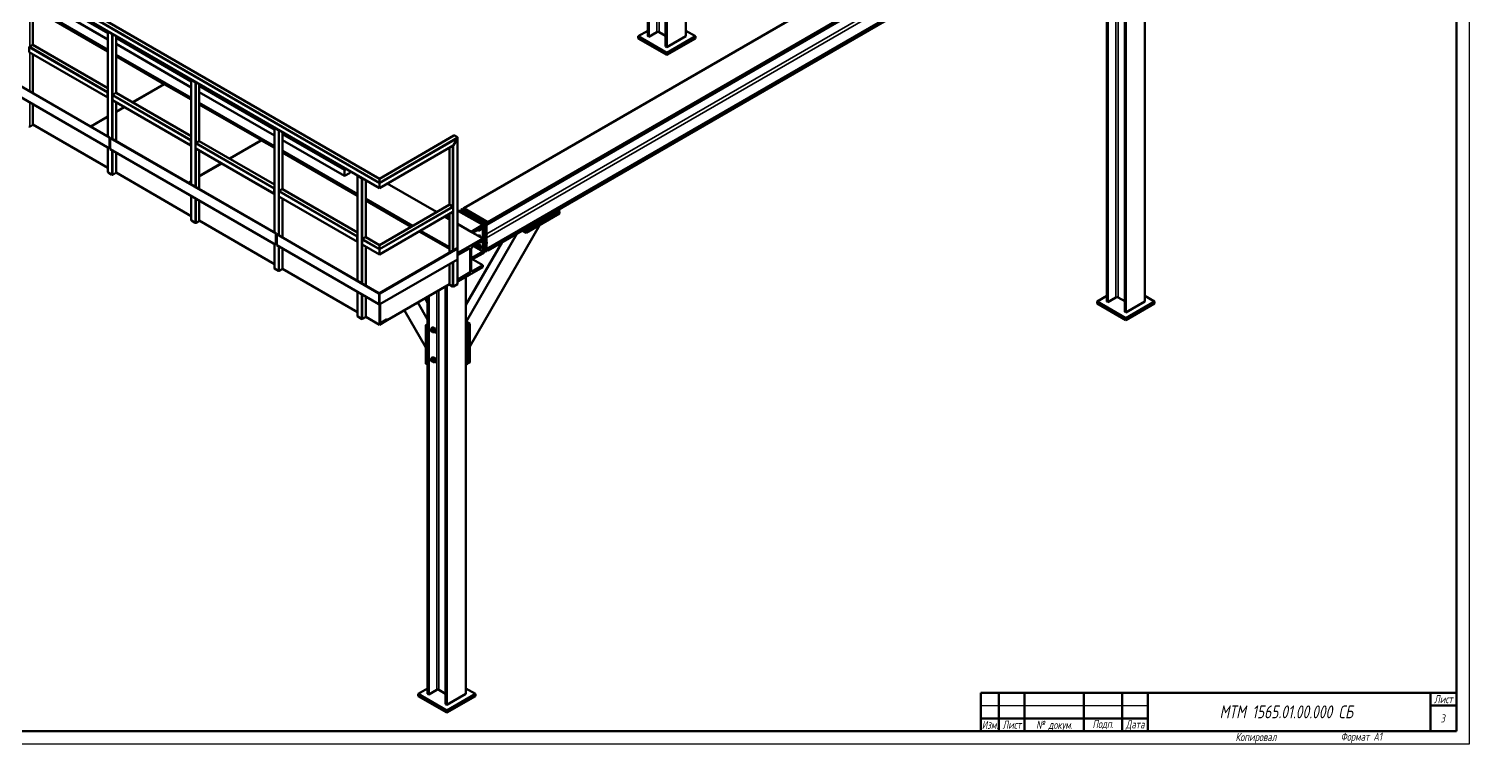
# Model space of a CAD drawing. Header units: millimetres. Extents: x 0 to 15979, y 0 to 11286.
# Drawn here: x 5329 to 15979, y 0 to 5284 of the extents above; entities that cross this region are included whole.
import ezdxf
from ezdxf.enums import TextEntityAlignment as Align

# ---------------------------------------------------------------- set-up
doc = ezdxf.new("R2010")
doc.units = ezdxf.units.MM
doc.header["$LTSCALE"] = 19
for name, color, linetype, lineweight in [('Видимые тонкие (ГОСТ)', 7, 'Continuous', 35), ('Видимый контур (ГОСТ)', 7, 'Continuous', 50), ('Заголовок (ГОСТ)', 7, 'Continuous', 50), ('Кромка (ГОСТ)', 7, 'Continuous', 50)]:
    doc.layers.add(name, color=color, linetype=linetype, lineweight=lineweight)
doc.styles.add('Альтернативный текст (ГОСТ)', font='arial.ttf', dxfattribs={"width": 0.8})
doc.styles.add('Стиль текста110', font='GOST Common Italic.ttf', dxfattribs={"width": 0.8})
doc.styles.add('Стиль текста112', font='GOST Common Italic.ttf', dxfattribs={"width": 0.8})
doc.styles.add('Стиль текста137', font='GOST Common Italic.ttf', dxfattribs={"width": 0.7})
doc.styles.add('Стиль текста139', font='GOST Common Italic.ttf', dxfattribs={"width": 0.7})

# ---------------------------------------------------------------- blocks, each defined once
blk = doc.blocks.new('Рамки ГОСТ_ граница 594x841_2')
at = {"layer": 'Кромка (ГОСТ)'}
for p, q in [((836, 5), (836, 589)), ((20, 5), (836, 5))]:
    blk.add_line(p, q, dxfattribs=at)
at = {"layer": 'Кромка (ГОСТ)', "lineweight": 25}
for p, q in [((841, 594), (841, 0)), ((841, 0), (0, 0))]:
    blk.add_line(p, q, dxfattribs=at)
at = {"layer": 'Кромка (ГОСТ)', "insert": (791, 4.5), "char_height": 3.17, "attachment_point": 1, "style": 'Альтернативный текст (ГОСТ)'}
blk.add_mtext('\\A1;\\fGOST Common|b0|i1;{\\H3.1700;Формат A1}', dxfattribs=at)
blk = doc.blocks.new('Основные надписи ГОСТ - Форма 2A')
at = {"layer": 'Заголовок (ГОСТ)'}
for p, q in [((25, 144.9), (25, 159.9)), ((25, 159.9), (210, 159.9)), ((32, 159.9), (32, 145)), ((42, 159.9), (42, 145)), ((65, 160), (65, 145)), ((80, 159.9), (80, 145)), ((90, 159.9), (90, 145)), ((200, 159.9), (200, 145)), ((210, 144.9), (210, 159.9)), ((200, 154.9), (210, 154.9)), ((25, 149.9), (90, 149.9))]:
    blk.add_line(p, q, dxfattribs=at)
at = {"layer": 'Заголовок (ГОСТ)', "linetype": 'Continuous', "lineweight": 25}
blk.add_line((25, 154.9), (90, 154.9), dxfattribs=at)
at = {"layer": 'Заголовок (ГОСТ)', "char_height": 3.17, "style": 'Альтернативный текст (ГОСТ)'}
for s, insert, width, attachment_point in [('\\fGOST Common|b0|i1;{\\H3.1700;Лист}', (204.99, 157.4), 9.9449, 5), ('\\fGOST Common|b0|i1;{\\H3.1700;Лист}', (37.05, 147.45), 9.6962, 5), ('\\fGOST Common|b0|i1;{\\H3.1700;№ докум.}', (53.56, 146.99), 22.9748, 5), ('\\fGOST Common|b0|i1;{\\H3.1700;Подп.}', (72.53, 147.49), 14.9519, 5), ('\\fGOST Common|b0|i1;{\\H3.1700;Дата}', (85.01, 147.26), 10.0042, 5), ('\\fGOST Common|b0|i1;{\\H3.1700;Копировал}', (124.08, 144.27), 24.0178, 1)]:
    blk.add_mtext(s, dxfattribs=dict(at, insert=insert, width=width, attachment_point=attachment_point))
at = {"layer": 'Заголовок (ГОСТ)', "color": 7, "insert": (28.55, 147.41), "char_height": 3.17, "width": 6.7703, "attachment_point": 5, "style": 'Альтернативный текст (ГОСТ)'}
blk.add_mtext('\\fGOST Common|b0|i1;{\\H3.1700;Изм.}', dxfattribs=at)
at = {"layer": 'Заголовок (ГОСТ)', "style": 'Стиль текста137'}
for tag, p in [('Изм3', (28.52, 157.4)), ('Лист3', (37.01, 157.41)), ('Докум3', (53.51, 157.41)), ('Изм4', (28.51, 152.45)), ('Лист4', (37.01, 152.46)), ('Докум4', (53.51, 152.44))]:
    blk.add_attdef(tag, text='', height=2.89, dxfattribs=at).set_placement(p, align=Align.MIDDLE_CENTER)
at = {"layer": 'Заголовок (ГОСТ)'}
for tag, height, style, p in [('Подп3', 2.89, 'Стиль текста137', (65.01, 157.4)), ('Дата3', 2, 'Стиль текста139', (80.03, 157.4)), ('Подп4', 2.89, 'Стиль текста137', (65.01, 152.42)), ('Дата4', 2, 'Стиль текста139', (80.01, 152.45))]:
    blk.add_attdef(tag, text='', height=height, dxfattribs=dict(at, style=style)).set_placement(p, align=Align.MIDDLE_LEFT)
at = {"layer": 'Заголовок (ГОСТ)', "color": 7, "width": 0.8}
for tag, p, height, style in [('ОБОЗНАЧЕНИЕ_001', (117.87, 149.95), 5, 'Стиль текста110'), ('Номер_листа_001', (203.83, 148.31), 3.17, 'Стиль текста112')]:
    blk.add_attdef(tag, p, '', height=height, dxfattribs=dict(at, style=style))

msp = doc.modelspace()

# ---------------------------------------------------------------- linework, layer by layer
at = {"layer": 'Видимые тонкие (ГОСТ)'}
for p, q in [((9973, 5259), (9973, 7233)), ((9989, 5259), (9989, 7224)), ((8714, 3741), (13250, 6360)), ((8716, 3769), (13239, 6380)), ((4293, 6237), (7921, 4142)), ((4293, 6204), (7921, 4109)), ((4296, 6243), (7921, 4150)), ((4318, 6255), (7921, 4175)), ((5336, 5153), (5336, 5600)), ((5358, 5165), (5358, 5588)), ((13367, 3300), (13367, 5628)), ((13383, 3300), (13383, 5619)), ((5915, 4488), (5915, 5263)), ((5944, 4472), (5944, 5247)), ((5951, 4797), (5951, 5245)), ((5973, 4810), (5973, 5232)), ((5332, 5147), (5912, 4812)), ((5332, 5114), (5912, 4779)), ((5336, 5153), (5914, 4819)), ((5358, 5165), (5914, 4844)), ((5336, 4823), (5336, 5110)), ((5358, 4810), (5358, 5098)), ((6531, 4133), (6531, 4908)), ((5951, 4797), (6529, 4463)), ((5973, 4810), (6529, 4489)), ((6560, 4116), (6560, 4891)), ((6566, 4442), (6566, 4890)), ((6588, 4455), (6588, 4877)), ((5336, 4561), (5336, 4740)), ((5358, 4574), (5358, 4727)), ((5948, 4792), (6527, 4457)), ((5948, 4758), (6527, 4424)), ((5951, 4468), (5951, 4755)), ((5973, 4455), (5973, 4742)), ((7146, 3778), (7146, 4553)), ((7175, 3761), (7175, 4536)), ((7181, 4087), (7181, 4535)), ((7203, 4100), (7203, 4522)), ((8476, 4495), (7921, 4175)), ((8498, 4483), (7921, 4150)), ((8498, 4475), (7921, 4142)), ((8498, 3663), (8498, 4475)), ((5915, 4223), (5915, 4405)), ((5944, 4206), (5944, 4388)), ((5951, 4206), (5951, 4385)), ((5973, 4219), (5973, 4372)), ((6563, 4437), (7143, 4102)), ((6563, 4403), (7143, 4069)), ((6566, 4442), (7145, 4108)), ((6566, 4113), (6566, 4400)), ((6588, 4455), (7145, 4134)), ((6588, 4100), (6588, 4387)), ((8469, 4425), (7921, 4109)), ((8441, 3985), (8441, 4407)), ((8462, 3972), (8462, 4420)), ((8469, 3647), (8469, 4425)), ((7761, 4198), (7761, 3423)), ((7790, 4181), (7790, 3406)), ((7796, 4179), (7796, 3732)), ((7818, 4167), (7818, 3745)), ((6531, 3868), (6531, 4050)), ((7178, 4082), (7758, 3747)), ((7178, 4048), (7758, 3713)), ((7181, 4087), (7760, 3753)), ((7203, 4100), (7760, 3778)), ((6560, 3851), (6560, 4033)), ((6566, 3851), (6566, 4030)), ((6588, 3864), (6588, 4017)), ((7181, 3758), (7181, 4045)), ((7203, 3745), (7203, 4032)), ((8441, 3985), (7921, 3685)), ((8462, 3972), (7921, 3660)), ((8466, 3967), (7921, 3653)), ((8466, 3933), (7921, 3619)), ((8441, 3630), (8441, 3917)), ((8462, 3643), (8462, 3930)), ((7796, 3732), (7921, 3660)), ((7818, 3745), (7921, 3685)), ((7146, 3513), (7146, 3695)), ((7175, 3496), (7175, 3678)), ((7181, 3496), (7181, 3674)), ((7203, 3509), (7203, 3662)), ((7793, 3726), (7921, 3653)), ((7793, 3693), (7921, 3619)), ((7796, 3690), (7796, 3402)), ((7818, 3677), (7818, 3390)), ((8592, 3653), (8593, 3653)), ((8441, 3394), (8441, 3547)), ((8462, 3381), (8462, 3560)), ((8469, 3381), (8469, 3563)), ((8498, 3398), (8498, 3580)), ((8581, 3478), (8581, 3478)), ((8592, 3498), (8593, 3498)), ((8600, 3502), (8612, 3496)), ((7761, 3340), (7761, 3158)), ((7790, 3323), (7790, 3141)), ((7796, 3319), (7796, 3141)), ((7818, 3307), (7818, 3153)), ((7920, 3331), (7918, 3330)), ((7918, 3330), (7918, 3249)), ((7923, 3331), (7924, 3330)), ((7924, 3330), (7924, 3249)), ((8347, 401), (8347, 3343)), ((8362, 401), (8362, 3352)), ((7931, 3112), (7932, 3112)), ((7974, 3137), (7975, 3136))]:
    msp.add_line(p, q, dxfattribs=at)
at = {"layer": 'Видимый контур (ГОСТ)'}
for p, q in [((10046, 5148), (10046, 8297)), ((10187, 5230), (10187, 7644)), ((9905, 5230), (9905, 7272)), ((9913, 5225), (9913, 7268)), ((10038, 5153), (10038, 7219)), ((8545, 3960), (13137, 6610)), ((8714, 3837), (13324, 6499)), ((8723, 3857), (13315, 6508)), ((8714, 3656), (13324, 6318)), ((8723, 3647), (13315, 6298)), ((13440, 3188), (13440, 6338)), ((13582, 3270), (13582, 6351)), ((7921, 4107), (4294, 6202)), ((7921, 4177), (4320, 6256)), ((13299, 3270), (13299, 5668)), ((13307, 3265), (13307, 5663)), ((5359, 5166), (5359, 5587)), ((5359, 5572), (5914, 5251)), ((13432, 3193), (13432, 5614)), ((5359, 5527), (5914, 5206)), ((5359, 5449), (5914, 5128)), ((5914, 5116), (5359, 5437)), ((5914, 4489), (5914, 5265)), ((5944, 5247), (5915, 5263)), ((5974, 4811), (5974, 5232)), ((9905, 5270), (9834, 5230)), ((9834, 5213), (9834, 5230)), ((9834, 5230), (10046, 5107)), ((9905, 5230), (9913, 5225)), ((9913, 5225), (9973, 5259)), ((9989, 5259), (10038, 5231)), ((10046, 5107), (10258, 5230)), ((10046, 5148), (10187, 5230)), ((10258, 5230), (10187, 5270)), ((10258, 5213), (10258, 5230)), ((5925, 4481), (4702, 5188)), ((5926, 4482), (4703, 5188)), ((5332, 5114), (5332, 5147)), ((5336, 5153), (5358, 5165)), ((5360, 5165), (5914, 4845)), ((5974, 5217), (6529, 4896)), ((5974, 5172), (6529, 4851)), ((9834, 5213), (10046, 5091)), ((10038, 5153), (10046, 5148)), ((10046, 5091), (10258, 5213)), ((4702, 5106), (5925, 4400)), ((5333, 5112), (5913, 4777)), ((5359, 4810), (5359, 5097)), ((5974, 5093), (6529, 4773)), ((6330, 4876), (5974, 5082)), ((10046, 5091), (10046, 5107)), ((6529, 4134), (6529, 4910)), ((6560, 4891), (6531, 4908)), ((5912, 4779), (5912, 4812)), ((5951, 4797), (5973, 4810)), ((5975, 4810), (6529, 4490)), ((6095, 4741), (6330, 4876)), ((6331, 4876), (6096, 4740)), ((6330, 4875), (6330, 4876)), ((6529, 4761), (6331, 4876)), ((6589, 4455), (6589, 4876)), ((6589, 4862), (7145, 4541)), ((6589, 4817), (7145, 4496)), ((5359, 4576), (5359, 4726)), ((5948, 4758), (5948, 4792)), ((5949, 4756), (6528, 4422)), ((5974, 4455), (5974, 4742)), ((6036, 4706), (5974, 4670)), ((5974, 4671), (6035, 4706)), ((6589, 4738), (7145, 4418)), ((7050, 4461), (6589, 4726)), ((5787, 4563), (5914, 4636)), ((5914, 4635), (5788, 4562)), ((5358, 4574), (5336, 4561)), ((5359, 4577), (5914, 4256)), ((5926, 4482), (5925, 4481)), ((5925, 4400), (5925, 4481)), ((5926, 4400), (5926, 4482)), ((5934, 4478), (5932, 4477)), ((5932, 4477), (5932, 4396)), ((7155, 3771), (5932, 4477)), ((7157, 3772), (5934, 4478)), ((7145, 3779), (7145, 4555)), ((7175, 4536), (7146, 4553)), ((7204, 4100), (7204, 4521)), ((7204, 4506), (7663, 4242)), ((8473, 4495), (7921, 4177)), ((8469, 4425), (8498, 4475)), ((8498, 4475), (8469, 4425)), ((8476, 4495), (8498, 4483)), ((8476, 4495), (8498, 4483)), ((8499, 3400), (8499, 4480)), ((5914, 4225), (5914, 4406)), ((5926, 4400), (5925, 4400)), ((5932, 4396), (7155, 3689)), ((5974, 4221), (5974, 4371)), ((6527, 4424), (6527, 4457)), ((6563, 4403), (6563, 4437)), ((6564, 4401), (7144, 4066)), ((6566, 4442), (6588, 4455)), ((6589, 4099), (6589, 4386)), ((6590, 4455), (7145, 4135)), ((6815, 4325), (7050, 4461)), ((7050, 4460), (6816, 4325)), ((7050, 4460), (7050, 4461)), ((7145, 4406), (7050, 4460)), ((7204, 4462), (7663, 4197)), ((7204, 4383), (7760, 4063)), ((7760, 4051), (7204, 4371)), ((8466, 4422), (7921, 4107)), ((8439, 3985), (8439, 4406)), ((6589, 4195), (6755, 4291)), ((6756, 4290), (6589, 4194)), ((5944, 4206), (5915, 4223)), ((5973, 4219), (5951, 4206)), ((5974, 4222), (6529, 3901)), ((6507, 4147), (6529, 4160)), ((6529, 4159), (6507, 4147)), ((7676, 4249), (7663, 4242)), ((7663, 4242), (7663, 4197)), ((7663, 4197), (7706, 4221)), ((7706, 4221), (7706, 4232)), ((7760, 4200), (7760, 3424)), ((7761, 4198), (7790, 4181)), ((7820, 4166), (7820, 3745)), ((7921, 4177), (7921, 4175)), ((7921, 4175), (7921, 4177)), ((7921, 4150), (7921, 4175)), ((7921, 4175), (7921, 4150)), ((6529, 3870), (6529, 4051)), ((7143, 4069), (7143, 4102)), ((7178, 4048), (7178, 4082)), ((7181, 4087), (7203, 4100)), ((7205, 4100), (7760, 3780)), ((7921, 4150), (7921, 4142)), ((7921, 4142), (7921, 4150)), ((7921, 4142), (7921, 4109)), ((7921, 4142), (7921, 4109)), ((7921, 4109), (7921, 4107)), ((7921, 4107), (7921, 4109)), ((7980, 4141), (8344, 3931)), ((6589, 3866), (6589, 4016)), ((7179, 4046), (7759, 3711)), ((7204, 3744), (7204, 4031)), ((7820, 4028), (8166, 3828)), ((8156, 3822), (7820, 4016)), ((8438, 3985), (7921, 3687)), ((8441, 3985), (8462, 3972)), ((8466, 3967), (8466, 3933)), ((8517, 3943), (8507, 3938)), ((8517, 3943), (8695, 3840)), ((8526, 3949), (8536, 3954)), ((8705, 3846), (8526, 3949)), ((8526, 3949), (8526, 3937)), ((8536, 3954), (8714, 3851)), ((8545, 3960), (8541, 3951)), ((8723, 3857), (8545, 3960)), ((9007, 3802), (9254, 3945)), ((9254, 3943), (9007, 3800)), ((9254, 3945), (9251, 3951)), ((9254, 3943), (9254, 3945)), ((6560, 3851), (6531, 3868)), ((6588, 3864), (6566, 3851)), ((6589, 3867), (7145, 3546)), ((8465, 3931), (7921, 3618)), ((8404, 3896), (8439, 3876)), ((8439, 3899), (8421, 3888)), ((8421, 3888), (8439, 3878)), ((8421, 3886), (8421, 3888)), ((8439, 3629), (8439, 3917)), ((8507, 3938), (8499, 3933)), ((8499, 3843), (8599, 3785)), ((8499, 3841), (8686, 3734)), ((8686, 3835), (8507, 3938)), ((8686, 3835), (8507, 3938)), ((8589, 2938), (9108, 3837)), ((8686, 3835), (8599, 3785)), ((8695, 3840), (8686, 3835)), ((8686, 3821), (8686, 3835)), ((8686, 3734), (8686, 3835)), ((8695, 3840), (8705, 3846)), ((8695, 3840), (8695, 3630)), ((8705, 3846), (8714, 3851)), ((8705, 3636), (8705, 3846)), ((8714, 3838), (8723, 3857)), ((8714, 3851), (8714, 3641)), ((8714, 3838), (8714, 3837)), ((8716, 3837), (8716, 3836)), ((9007, 3788), (9254, 3931)), ((9254, 3921), (9007, 3778)), ((9244, 3937), (9254, 3931)), ((9254, 3931), (9254, 3921)), ((7157, 3772), (7155, 3771)), ((7155, 3689), (7155, 3771)), ((7157, 3690), (7157, 3772)), ((7164, 3768), (7162, 3767)), ((7162, 3767), (7918, 3330)), ((7162, 3685), (7162, 3767)), ((7164, 3768), (7920, 3331)), ((7758, 3713), (7758, 3747)), ((7796, 3732), (7818, 3745)), ((7821, 3745), (7921, 3687)), ((8439, 3658), (8216, 3787)), ((8226, 3793), (8439, 3670)), ((8686, 3734), (8507, 3631)), ((8562, 3120), (8937, 3770)), ((8599, 3785), (8599, 3784)), ((8686, 3821), (8610, 3777)), ((8647, 3756), (8650, 3758)), ((8650, 3758), (8661, 3759)), ((8653, 3754), (8661, 3759)), ((8661, 3759), (8671, 3745)), ((8664, 3794), (8671, 3799)), ((8669, 3744), (8671, 3745)), ((8671, 3813), (8671, 3799)), ((8671, 3745), (8671, 3742)), ((8686, 3719), (8686, 3734)), ((8714, 3831), (8714, 3831)), ((8714, 3763), (8714, 3764)), ((8716, 3770), (8716, 3768)), ((9007, 3778), (8978, 3794)), ((8988, 3799), (9007, 3788)), ((9007, 3800), (8997, 3805)), ((9003, 3808), (9007, 3802)), ((9007, 3800), (9007, 3802)), ((9007, 3800), (9007, 3788)), ((9007, 3788), (9007, 3778)), ((7145, 3515), (7145, 3696)), ((7157, 3690), (7155, 3689)), ((7918, 3249), (7162, 3685)), ((7204, 3510), (7204, 3661)), ((7793, 3693), (7793, 3726)), ((7794, 3691), (7921, 3618)), ((7820, 3676), (7820, 3389)), ((7921, 3687), (7921, 3685)), ((7921, 3685), (7921, 3687)), ((7921, 3660), (7921, 3685)), ((7921, 3685), (7921, 3660)), ((7921, 3660), (7921, 3653)), ((7921, 3653), (7921, 3660)), ((7921, 3619), (7921, 3653)), ((7921, 3653), (7921, 3619)), ((7923, 3331), (8497, 3663)), ((7924, 3330), (8499, 3662)), ((8497, 3663), (8499, 3662)), ((8499, 3662), (8499, 3581)), ((8583, 3660), (8499, 3611)), ((8499, 3636), (8507, 3631)), ((8504, 3621), (8499, 3624)), ((8499, 3618), (8504, 3621)), ((8504, 3618), (8504, 3621)), ((8507, 3617), (8581, 3659)), ((8507, 3631), (8507, 3617)), ((8561, 3244), (8829, 3708)), ((8583, 3660), (8583, 3660)), ((8592, 3655), (8583, 3660)), ((8592, 3655), (8592, 3495)), ((8593, 3653), (8593, 3498)), ((8600, 3502), (8600, 3657)), ((8686, 3639), (8600, 3590)), ((8686, 3625), (8610, 3582)), ((8612, 3677), (8686, 3719)), ((8686, 3639), (8616, 3679)), ((8643, 3686), (8650, 3690)), ((8650, 3690), (8661, 3691)), ((8653, 3687), (8661, 3691)), ((8661, 3691), (8671, 3678)), ((8664, 3674), (8671, 3678)), ((8664, 3659), (8671, 3664)), ((8671, 3678), (8671, 3664)), ((8686, 3625), (8686, 3719)), ((8686, 3625), (8686, 3639)), ((8695, 3630), (8686, 3625)), ((8695, 3642), (8705, 3636)), ((8705, 3636), (8714, 3641)), ((8714, 3656), (8714, 3655)), ((8723, 3647), (8714, 3655)), ((8714, 3652), (8723, 3647)), ((8716, 3702), (8716, 3701)), ((7921, 3619), (7921, 3618)), ((7921, 3618), (7921, 3619)), ((8499, 3581), (7924, 3249)), ((8439, 3396), (8439, 3546)), ((8499, 3615), (8504, 3618)), ((8504, 3619), (8507, 3617)), ((8507, 3421), (8686, 3524)), ((8600, 3587), (8686, 3538)), ((8686, 3538), (8612, 3496)), ((8686, 3524), (8686, 3538)), ((7175, 3496), (7146, 3513)), ((7203, 3509), (7181, 3496)), ((7204, 3512), (7760, 3191)), ((8583, 3480), (8499, 3431)), ((8499, 3426), (8507, 3421)), ((8581, 3478), (8507, 3435)), ((8507, 3436), (8507, 3435)), ((8507, 3435), (8507, 3421)), ((8561, 371), (8561, 3452)), ((8583, 3480), (8592, 3495)), ((7760, 3340), (7760, 3159)), ((7820, 3306), (7820, 3155)), ((8439, 3397), (7980, 3132)), ((8278, 371), (8278, 3304)), ((8287, 367), (8287, 3309)), ((8411, 295), (8411, 3381)), ((8420, 290), (8420, 3386)), ((8462, 3381), (8441, 3394)), ((8498, 3398), (8469, 3381)), ((13299, 3311), (13228, 3270)), ((13652, 3270), (13582, 3311)), ((7921, 3098), (7921, 3248)), ((7925, 3249), (7925, 3116)), ((7926, 3250), (7926, 3114)), ((8264, 2930), (8106, 3204)), ((8278, 3136), (8206, 3262)), ((8278, 3260), (8259, 3293)), ((13228, 3254), (13228, 3270)), ((13228, 3270), (13440, 3147)), ((13228, 3254), (13440, 3131)), ((13299, 3270), (13307, 3265)), ((13307, 3265), (13367, 3300)), ((13383, 3300), (13432, 3272)), ((13440, 3147), (13652, 3270)), ((13440, 3188), (13582, 3270)), ((13440, 3131), (13652, 3254)), ((13652, 3254), (13652, 3270)), ((7761, 3158), (7790, 3141)), ((7796, 3141), (7818, 3153)), ((7820, 3156), (7921, 3098)), ((7979, 3131), (7921, 3098)), ((7926, 3114), (7925, 3114)), ((7926, 3114), (7930, 3111)), ((7930, 3111), (7977, 3138)), ((7932, 3112), (7975, 3136)), ((7976, 3138), (7978, 3137)), ((7977, 3138), (7980, 3136)), ((7979, 3134), (7979, 3131)), ((7980, 3132), (7979, 3132)), ((7980, 3136), (7980, 3132)), ((8264, 3096), (8278, 3104)), ((8264, 3096), (8271, 3092)), ((8264, 2810), (8264, 3096)), ((8278, 3097), (8271, 3092)), ((8278, 3088), (8271, 3092)), ((8271, 3092), (8271, 2807)), ((8561, 3121), (8589, 3104)), ((8583, 3101), (8561, 3113)), ((8561, 3104), (8575, 3096)), ((8569, 3092), (8561, 3092)), ((8575, 3096), (8569, 3092)), ((8569, 2807), (8569, 3092)), ((8575, 3096), (8583, 3101)), ((8575, 3096), (8575, 2810)), ((8589, 3104), (8583, 3101)), ((8583, 2815), (8583, 3101)), ((8589, 3104), (8589, 2818)), ((13432, 3193), (13440, 3188)), ((13440, 3131), (13440, 3147)), ((8301, 3058), (8303, 3059)), ((8304, 3059), (8305, 3059)), ((8305, 3057), (8304, 3057)), ((8304, 3051), (8305, 3051)), ((8314, 3058), (8306, 3063)), ((8314, 3044), (8306, 3049)), ((8324, 3071), (8316, 3076)), ((8319, 3078), (8323, 3076)), ((8321, 3048), (8332, 3041)), ((8335, 3070), (8327, 3075)), ((8331, 3065), (8342, 3058)), ((8338, 3042), (8337, 3042)), ((8344, 3053), (8344, 3054)), ((8264, 2810), (8271, 2807)), ((8278, 2811), (8271, 2807)), ((8301, 2837), (8303, 2838)), ((8304, 2838), (8305, 2839)), ((8305, 2837), (8304, 2837)), ((8304, 2831), (8305, 2830)), ((8314, 2838), (8306, 2842)), ((8314, 2824), (8306, 2828)), ((8324, 2851), (8316, 2856)), ((8319, 2857), (8323, 2855)), ((8321, 2827), (8332, 2821)), ((8335, 2850), (8327, 2855)), ((8331, 2844), (8342, 2838)), ((8338, 2822), (8337, 2821)), ((8344, 2832), (8344, 2833)), ((8561, 2807), (8569, 2807)), ((8575, 2810), (8569, 2807)), ((8575, 2819), (8583, 2815)), ((8589, 2818), (8583, 2815)), ((8278, 412), (8208, 371)), ((8208, 355), (8208, 371)), ((8208, 371), (8420, 249)), ((8208, 355), (8420, 233)), ((8278, 371), (8287, 367)), ((8287, 367), (8347, 401)), ((8362, 401), (8411, 373)), ((8420, 249), (8632, 371)), ((8420, 290), (8561, 371)), ((8420, 233), (8632, 355)), ((8632, 371), (8561, 412)), ((8632, 355), (8632, 371)), ((8411, 295), (8420, 290)), ((8420, 233), (8420, 249))]:
    msp.add_line(p, q, dxfattribs=at)
for centre, major_axis, ratio, start_param, end_param in [((5919, 5265), (-4.5, 0), 0.57735, 5.924866, 7.068583), ((5948, 5248), (-4.5, 0), 0.57735, 0.785398, 1.929116), ((9981, 5255), (11, 0), 0.57735, 0.785398, 2.356194), ((5336, 5149), (2.25, 3.9), 0.57735, 0.785398, 2.356194), ((5336, 5115), (-2.25, -3.9), 0.57735, 5.497787, 6.283185), ((5358, 5162), (2.25, 3.9), 0.57735, 0, 0.785398), ((6534, 4910), (-4.5, 0), 0.57735, 5.924866, 7.068583), ((5915, 4814), (2.25, 3.9), 0.57735, 1.210982, 2.356194), ((5951, 4794), (2.25, 3.9), 0.57735, 0.785398, 2.356194), ((5973, 4806), (2.25, 3.9), 0.57735, 0, 0.785398), ((6563, 4893), (-4.5, 0), 0.57735, 0.785398, 1.929116), ((5915, 4781), (-2.25, -3.9), 0.57735, 5.497787, 6.643), ((5951, 4760), (-2.25, -3.9), 0.57735, 5.497787, 6.283185), ((5332, 4563), (-4.5, 0), 0.57735, 0.785398, 2.356194), ((5354, 4576), (4.5, 0), 0.57735, 5.497787, 6.283185), ((7149, 4555), (-4.5, 0), 0.57735, 5.924866, 7.068583), ((7178, 4538), (-4.5, 0), 0.57735, 0.785398, 1.929116), ((8473, 4490), (-3.18, -5.51), 0.57735, 3.141593, 3.926991), ((8473, 4490), (-3.18, -5.51), 0.57735, 3.141593, 3.926991), ((8495, 4477), (-3.18, -5.51), 0.57735, 1.570796, 3.141593), ((8495, 4477), (-3.18, -5.51), 0.57735, 1.570796, 3.141593), ((6531, 4459), (2.25, 3.9), 0.57735, 1.212477, 2.356194), ((6531, 4426), (-2.25, -3.9), 0.57735, 5.497787, 6.641505), ((6566, 4439), (2.25, 3.9), 0.57735, 0.785398, 2.356194), ((6566, 4405), (-2.25, -3.9), 0.57735, 5.497787, 6.283185), ((6588, 4451), (2.25, 3.9), 0.57735, 0, 0.785398), ((8466, 4427), (3.18, 5.51), 0.57735, 3.926991, 4.712389), ((8466, 4427), (3.18, 5.51), 0.57735, 3.926991, 4.712389), ((5919, 4225), (-4.5, 0), 0.57735, 0, 0.785398), ((5948, 4208), (-4.5, 0), 0.57735, 0.785398, 2.356194), ((5970, 4221), (4.5, 0), 0.57735, 5.497787, 6.283185), ((7764, 4200), (-4.5, 0), 0.57735, 5.924866, 7.068583), ((7793, 4183), (4.5, 0), 0.57735, 3.926991, 5.070709), ((7146, 4104), (2.25, 3.9), 0.57735, 1.212477, 2.356194), ((7146, 4070), (-2.25, -3.9), 0.57735, 5.497787, 6.641505), ((7181, 4083), (2.25, 3.9), 0.57735, 0.785398, 2.356194), ((7181, 4050), (-2.25, -3.9), 0.57735, 5.497787, 6.283185), ((7203, 4096), (2.25, 3.9), 0.57735, 0, 0.785398), ((8441, 3981), (-2.25, 3.9), 0.57735, 5.497787, 6.283185), ((8462, 3969), (2.25, -3.9), 0.57735, 0.785398, 2.356194), ((6534, 3870), (-4.5, 0), 0.57735, 0, 0.785398), ((6563, 3853), (-4.5, 0), 0.57735, 0.785398, 2.356194), ((6585, 3866), (4.5, 0), 0.57735, 5.497787, 6.283185), ((8462, 3935), (2.25, -3.9), 0.57735, 0, 0.785398), ((8709, 3840), (5, -8.66), 0.57735, 0, 1.09323), ((8710, 3840), (-4.17, 7.22), 0.57735, 3.926991, 4.128176), ((7761, 3749), (2.25, 3.9), 0.57735, 1.212478, 2.356194), ((7796, 3728), (2.25, 3.9), 0.57735, 0.785398, 2.356194), ((7818, 3741), (2.25, 3.9), 0.57735, 0, 0.785398), ((8652, 3807), (7.1, -12.3), 0.57735, 5.040801, 7.52557), ((8709, 3772), (5, -8.66), 0.57735, 0, 1.626467), ((8710, 3773), (-4.17, 7.22), 0.57735, 3.926991, 4.854286), ((7761, 3715), (-2.25, -3.9), 0.57735, 5.497787, 6.641503), ((7796, 3695), (-2.25, -3.9), 0.57735, 5.497787, 6.283185), ((8581, 3646), (8, 13.9), 0.57735, 5.497787, 7.068583), ((8612, 3664), (8, 13.9), 0.57735, 0.785398, 2.356194), ((8710, 3706), (-4.17, 7.22), 0.57735, 3.926991, 4.854286), ((8709, 3705), (5, -8.66), 0.57735, 0.020832, 1.626467), ((7149, 3515), (-4.5, 0), 0.57735, 0, 0.785398), ((7178, 3498), (-4.5, 0), 0.57735, 0.785398, 2.356194), ((7200, 3510), (4.5, 0), 0.57735, 5.497787, 6.283185), ((8581, 3491), (-8, -13.9), 0.57735, 0.785398, 2.356194), ((8612, 3509), (-8, -13.9), 0.57735, 5.497787, 7.068583), ((7921, 3332), (4, 0), 0.57735, 3.926991, 5.497787), ((7921, 3332), (2, 0), 0.57735, 3.926991, 5.497787), ((8444, 3396), (-4.5, 0), 0.57735, 0, 0.785398), ((8466, 3383), (-4.5, 0), 0.57735, 0.785398, 2.356194), ((8495, 3400), (4.5, 0), 0.57735, 5.497787, 6.283185), ((13375, 3295), (11, 0), 0.57735, 0.785398, 2.356194), ((7921, 3250), (-4, 0), 0.57735, 0.785398, 2.356194), ((7764, 3159), (-4.5, 0), 0.57735, 0, 0.785398), ((7793, 3143), (4.5, 0), 0.57735, 3.926991, 5.497787), ((7815, 3155), (4.5, 0), 0.57735, 5.497787, 6.283185), ((7932, 3120), (-5, -8.66), 0.57735, 5.497787, 7.068583), ((7975, 3132), (3, 5.2), 0.57735, 5.497787, 7.068583), ((8312, 3065), (7.6, 13.2), 0.57735, 0, 2.290574), ((8310, 3066), (-31.5, 2.4), 0.234781, 1.305037, 1.425395), ((8313, 3064), (-31.5, 2.4), 0.234781, 1.173796, 1.293203), ((8312, 3065), (-7.6, -13.2), 0.57735, 5.563408, 6.283185), ((8315, 3063), (7.6, 13.2), 0.57735, 0.79058, 2.170216), ((8315, 3063), (7.6, 13.2), 0.57735, 2.302408, 2.7274), ((8326, 3056), (6.8, 11.7), 0.57735, 5.546561, 10.161402), ((8315, 3063), (7.6, 13.2), 0.57735, 0.019946, 0.539946), ((8326, 3056), (5, 8.66), 0.57735, 6.277446, 9.430517), ((8337, 3050), (5, 8.66), 0.57735, 5.497787, 10.210176), ((8312, 2844), (7.6, 13.2), 0.57735, 0, 2.290574), ((8310, 2845), (-31.5, 2.4), 0.234781, 1.305037, 1.425395), ((8313, 2843), (-31.5, 2.4), 0.234781, 1.173796, 1.293203), ((8312, 2844), (-7.6, -13.2), 0.57735, 5.563408, 6.283185), ((8315, 2842), (7.6, 13.2), 0.57735, 0.79058, 2.170216), ((8315, 2842), (7.6, 13.2), 0.57735, 2.302408, 2.7274), ((8326, 2836), (6.8, 11.7), 0.57735, 5.546561, 10.161402), ((8315, 2842), (7.6, 13.2), 0.57735, 0.019946, 0.539946), ((8326, 2836), (5, 8.66), 0.57735, 6.277446, 9.430517), ((8337, 2829), (5, 8.66), 0.57735, 5.497787, 10.210176), ((8355, 397), (11, 0), 0.57735, 0.785398, 2.356194)]:
    msp.add_ellipse(centre, major_axis=major_axis, ratio=ratio, start_param=start_param, end_param=end_param, dxfattribs=at)
for centre, major_axis in [((8652, 3672), (-7.1, 12.3)), ((8338, 3049), (-4.17, -7.22)), ((8338, 2829), (-4.17, -7.22))]:
    msp.add_ellipse(centre, major_axis=major_axis, ratio=0.57735, dxfattribs=at)
for points, weights in [([(8647, 3799), (8650, 3796), (8653, 3793)], [1.24924222858, 1.24175336888, 1.16025403784]), ([(8653, 3754), (8652, 3754), (8651, 3754)], [1.16025403784, 1.18676809626, 1.20544898562]), ([(8653, 3793), (8657, 3793), (8664, 3794)], [1.16025403784, 1.33974596216, 1.16025403784]), ([(8654, 3752), (8654, 3753), (8653, 3754)], [1.20544898562, 1.18676809626, 1.16025403784]), ([(8664, 3794), (8662, 3800), (8664, 3808)], [1.16025403784, 1.33830264256, 1.16311746517]), ([(8643, 3686), (8641, 3678), (8643, 3672)], [1.16025403784, 1.33974596216, 1.16025403784]), ([(8653, 3687), (8646, 3685), (8643, 3686)], [1.16025403784, 1.33974596216, 1.16025403784]), ([(8643, 3672), (8646, 3664), (8653, 3658)], [1.16025403784, 1.33974596216, 1.16025403784]), ([(8664, 3674), (8657, 3679), (8653, 3687)], [1.16025403784, 1.33974596216, 1.16025403784]), ([(8653, 3658), (8657, 3658), (8664, 3659)], [1.16025403784, 1.33974596216, 1.16025403784]), ([(8664, 3659), (8662, 3665), (8664, 3674)], [1.16025403784, 1.33974596216, 1.16025403784]), ([(8306, 3063), (8304, 3057), (8306, 3049)], [1, 1.15470053838, 1]), ([(8316, 3076), (8309, 3070), (8306, 3063)], [1, 1.15470053838, 1]), ([(8314, 3058), (8321, 3064), (8324, 3071)], [1, 1.15470053838, 1]), ([(8314, 3044), (8316, 3050), (8314, 3058)], [1, 1.15470053838, 1]), ([(8324, 3043), (8321, 3042), (8314, 3044)], [1, 1.15470053838, 1]), ([(8327, 3075), (8320, 3077), (8316, 3076)], [1, 1.15470053838, 1]), ([(8324, 3071), (8332, 3070), (8335, 3070)], [1, 1.15470053838, 1]), ([(8326, 3045), (8325, 3044), (8324, 3043)], [1.03318811971, 1.01890410465, 1]), ([(8335, 3070), (8336, 3066), (8336, 3062)], [1, 1.08559833405, 1.0764707561]), ([(8306, 2842), (8304, 2836), (8306, 2828)], [1, 1.15470053838, 1]), ([(8316, 2856), (8309, 2850), (8306, 2842)], [1, 1.15470053838, 1]), ([(8314, 2838), (8321, 2843), (8324, 2851)], [1, 1.15470053838, 1]), ([(8314, 2824), (8316, 2830), (8314, 2838)], [1, 1.15470053838, 1]), ([(8324, 2823), (8321, 2822), (8314, 2824)], [1, 1.15470053838, 1]), ([(8327, 2855), (8320, 2856), (8316, 2856)], [1, 1.15470053838, 1]), ([(8324, 2851), (8332, 2849), (8335, 2850)], [1, 1.15470053838, 1]), ([(8326, 2824), (8325, 2823), (8324, 2823)], [1.03318811971, 1.01890410465, 1]), ([(8335, 2850), (8336, 2845), (8336, 2842)], [1, 1.08559833405, 1.0764707561])]:
    msp.add_rational_spline(points, weights, degree=2, dxfattribs=at)

# ---------------------------------------------------------------- block references
at = {"xscale": 19, "yscale": 19, "zscale": 19}
msp.add_blockref('Рамки ГОСТ_ граница 594x841_2', (0, 0), dxfattribs=at)
msp.add_blockref('Основные надписи ГОСТ - Форма 2A', (11894, -2658), dxfattribs=at).add_auto_attribs({'ОБОЗНАЧЕНИЕ_001': 'МТМ 1565.01.00.000 СБ', 'Номер_листа_001': '3'})

doc.saveas('drawing.dxf')
